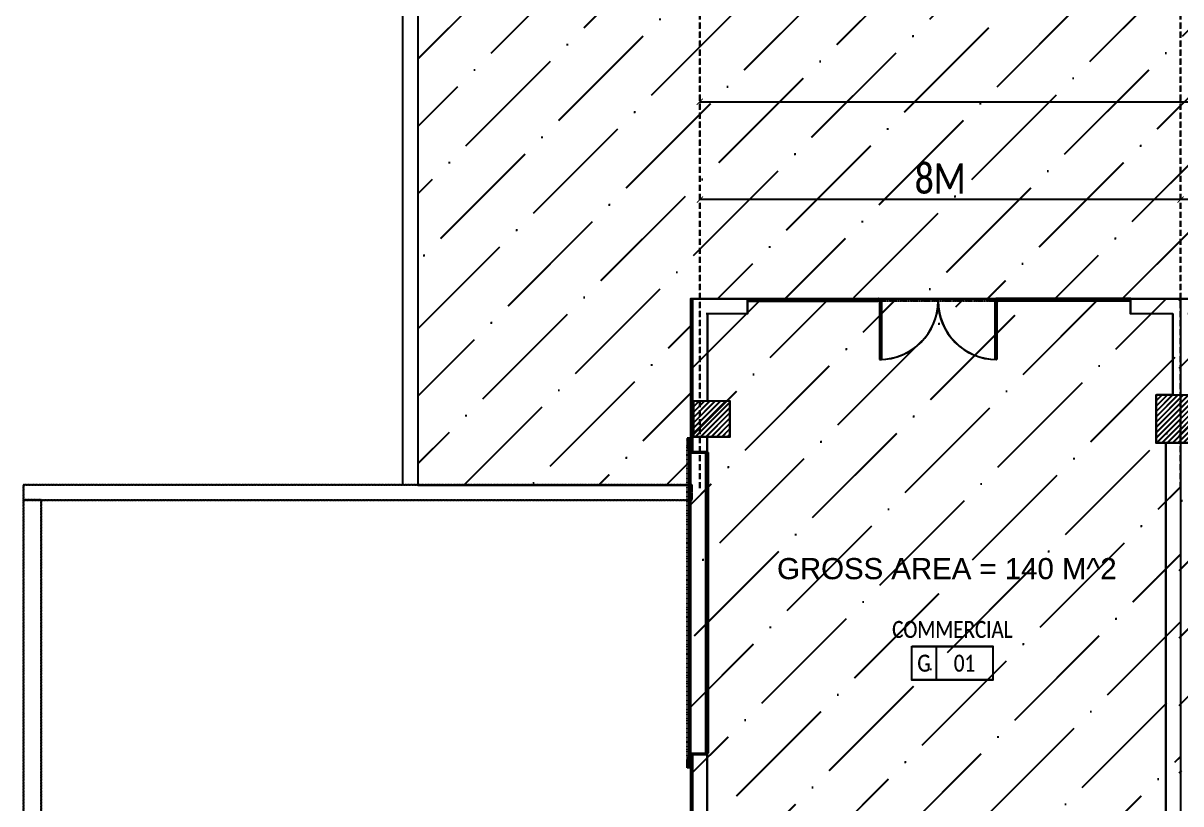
# Model space of a CAD drawing. Header units: inches. Extents: x 4821 to 127877, y 58012 to 433683.
# Drawn here: x 26767 to 46034, y 233454 to 246447 of the extents above; entities that cross this region are included whole.
import ezdxf
from ezdxf.enums import TextEntityAlignment as Align

# ---------------------------------------------------------------- set-up
doc = ezdxf.new("R2010")
doc.units = ezdxf.units.IN
doc.header["$MEASUREMENT"] = 0
for name, pattern in [('01-xa-b02-ground floor plan-h$0$HIDDENX2', [0.75, 0.5, -0.25]), ('104-TYPICAL FLOOR$0$HIDDEN', [0.375, 0.25, -0.125]), ('A-001 Layout$0$HIDDEN', [0.375, 0.25, -0.125]), ('DLINE', [0.55, 0.3, -0.25])]:
    doc.linetypes.add(name, pattern=pattern)
for name, color, linetype in [('A-001 Layout$0$A-FLOR-OVHD', 8, 'A-001 Layout$0$HIDDEN'), ('A-001 Layout$0$A-GLAZ', 142, 'Continuous'), ('A-001 Layout$0$A-LIN-10', 8, 'Continuous'), ('A-ANNO-DIMS', 90, 'Continuous'), ('A-ANNO-ROOM', 130, 'Continuous'), ('A-ANNO-SYMB', 130, 'Continuous'), ('A-COLS-TONE', 252, 'Continuous'), ('A-FLOR-OVHD', 21, 'DLINE'), ('A-LIN-10', 8, 'Continuous'), ('A-LIN-30', 40, 'Continuous'), ('A-WAL-CMU', 7, 'Continuous'), ('A-WALL', 53, 'Continuous'), ('COL GROUND$0$Cloums$0$A-COL-HAT', 8, 'Continuous'), ('COL GROUND$0$Cloums$0$A-COL-RFC', 210, 'Continuous')]:
    doc.layers.add(name, color=color, linetype=linetype)
doc.styles.get("Standard").update_dxf_attribs({"font": 'arial.ttf'})
doc.styles.add('T25-100', font='calibri.ttf', dxfattribs={"width": 0.8, "height": 250})
doc.styles.add('T25-200', font='calibri.ttf', dxfattribs={"width": 0.8, "height": 500})
doc.styles.add('T25-25', font='calibri.ttf', dxfattribs={"width": 0.8, "height": 62.5})
doc.dimstyles.new('D100', dxfattribs={"dimtxt": 250, "dimasz": 100, "dimexe": 0.18, "dimexo": 0.0625, "dimgap": 90, "dimtad": 1, "dimdec": 0, "dimrnd": 5, "dimzin": 9, "dimdsep": 46, "dimtxsty": 'T25-100', "dimblk": 'ARCHTICK', "dimcen": 90, "dimse1": 1, "dimse2": 1, "dimclrd": 256, "dimclre": 90, "dimclrt": 7, "dimazin": 0, "dimtfac": 200, "dimtdec": 0, "dimtofl": 0, "dimtmove": 2, "dimatfit": 3, "dimldrblk": 'DOT', "dimfxl": 1, "dimtolj": 1, "dimarcsym": 0})
pattern_1 = [(45, (-66684.064, -49806.79), (-44.19417, 44.19417), [])]

# ---------------------------------------------------------------- blocks, each defined once
blk = doc.blocks.new('A-001 Layout$0$A$C350C273A')
for p, q in [((-1578.5, -0.48), (-1578.5, 778.02)), ((-1578.5, 778.02), (-1556.5, 778.02)), ((-1578.5, -0.48), (-1578.5, 778.02)), ((-1578.5, 778.02), (-1556.5, 778.02)), ((-1556.5, -0.48), (-1556.5, 778.02)), ((-1556.5, -0.48), (-1556.5, 778.02)), ((-43.5, -0.48), (-43.5, 778.02)), ((-21.5, 778.02), (-43.5, 778.02)), ((-43.5, -0.48), (-43.5, 778.02)), ((-21.5, 778.02), (-43.5, 778.02)), ((-21.5, -0.48), (-21.5, 778.02)), ((-21.5, -0.48), (-21.5, 778.02)), ((-1578.5, 720.82), (-1556.5, 720.82)), ((-1578.5, 720.82), (-1556.5, 720.82)), ((-21.5, 720.82), (-43.5, 720.82)), ((-21.5, 720.82), (-43.5, 720.82)), ((-1578.5, 43.52), (-1556.5, 43.52)), ((-1578.5, 43.52), (-1556.5, 43.52)), ((-21.5, 43.52), (-43.5, 43.52)), ((-21.5, 43.52), (-43.5, 43.52)), ((-1595, -0.48), (-1600, -0.48)), ((-1595, -0.48), (-1600, -0.48)), ((-1595, -30.48), (-1600, -30.48)), ((-1595, -30.48), (-1600, -30.48)), ((-1578.5, -0.48), (-1595, -0.48)), ((-1595, -0.48), (-1595, -30.48)), ((-1578.5, -0.48), (-1595, -0.48)), ((-1595, -0.48), (-1595, -30.48)), ((-1595, -30.48), (-1567.5, -30.48)), ((-1578.5, -0.48), (-1556.5, -0.48)), ((-1578.5, -0.48), (-1556.5, -0.48)), ((-1578.5, -22.48), (-1578.5, -0.48)), ((-1578.5, -22.48), (-1578.5, -0.48)), ((-1567.5, -22.48), (-1578.5, -22.48)), ((-1567.5, -22.48), (-1578.5, -22.48)), ((-1567.5, -30.48), (-1567.5, -22.48)), ((-1567.5, -30.48), (-1567.5, -22.48)), ((-21.5, -0.48), (-43.5, -0.48)), ((-21.5, -0.48), (-43.5, -0.48)), ((-32.5, -30.48), (-32.5, -22.48)), ((-32.5, -22.48), (-21.5, -22.48)), ((-32.5, -30.48), (-32.5, -22.48)), ((-32.5, -22.48), (-21.5, -22.48)), ((-5, -30.48), (-32.5, -30.48)), ((-21.5, -0.48), (-5, -0.48)), ((-21.5, -22.48), (-21.5, -0.48)), ((-21.5, -0.48), (-5, -0.48)), ((-21.5, -22.48), (-21.5, -0.48)), ((-5, -0.48), (-5, -30.48)), ((-5, -0.48), (0, -0.48)), ((-5, -0.48), (-5, -30.48)), ((-5, -0.48), (0, -0.48)), ((-5, -30.48), (0, -30.48)), ((-5, -30.48), (0, -30.48))]:
    blk.add_line(p, q)
for centre, start, end in [((-1578.5, -0.48), 0, 90), ((-21.5, -0.48), 90, 180)]:
    blk.add_arc(centre, 778.5, start, end)
blk = doc.blocks.new('COL GROUND')
at = {"layer": 'COL GROUND$0$Cloums$0$A-COL-HAT'}
h = blk.add_hatch(dxfattribs=at)
h.set_pattern_fill('ANSI31', color=256, scale=500)
h.set_pattern_definition(pattern_1)
h.paths.add_polyline_path([(-45247, -9400), (-45247, -8600), (-44447, -8600), (-44447, -9400)])
h = blk.add_hatch(dxfattribs=at)
h.set_pattern_fill('ANSI31', color=256, scale=500)
h.set_pattern_definition(pattern_1)
h.paths.add_polyline_path([(-52348, -9300), (-52948, -9300), (-52948, -8700), (-52348, -8700)])
at = {"layer": 'COL GROUND$0$Cloums$0$A-COL-RFC', "linetype": 'Continuous', "elevation": 0}
for points in [[(-44447, -9400), (-45247, -9400), (-45247, -8600), (-44447, -8600)], [(-52348, -9300), (-52948, -9300), (-52948, -8700), (-52348, -8700)]]:
    blk.add_lwpolyline(points, close=True, dxfattribs=at)
blk = doc.blocks.new('BBB')
at = {"layer": 'A-WAL-CMU'}
for points in [[(1147026, -1602706), (1147946, -1602706), (1147946, -1602956), (1147261, -1602956)], [(1155026, -1602956), (1154326, -1602956), (1154326, -1602706), (1155946, -1602706), (1155946, -1602956), (1155276, -1602956)]]:
    blk.add_lwpolyline(points, dxfattribs=at)
blk = doc.blocks.new('*U9')
blk.add_lwpolyline([(-600, 250), (600, 250), (600, -250), (-600, -250)], close=True)
blk.add_lwpolyline([(-240, 250), (-240, -250)])
at = {"style": 'T25-25', "width": 0.8}
for tag, p in [('Room_Name', (0, 500)), ('FLOOR-LEVEL', (-420, 0)), ('ROOM_ID', (180, 0))]:
    blk.add_attdef(tag, text='', height=250, dxfattribs=at).set_placement(p, align=Align.MIDDLE_CENTER)
blk = doc.blocks.new('_ArchTick')
at = {"color": 0, "linetype": 'ByBlock', "const_width": 0.15}
blk.add_lwpolyline([(-0.5, -0.5), (0.5, 0.5)], dxfattribs=at)
blk = doc.blocks.new('*D153')
at = {"layer": 'A-ANNO-DIMS', "lineweight": -2, "transparency": 16777216}
blk.add_line((54032, 243514), (46032, 243514), dxfattribs=at)
at = {"layer": 'Defpoints', "color": 0, "transparency": 16777216}
for p in [(46032, 243514), (46032, 242403), (54032, 242403)]:
    blk.add_point(p, dxfattribs=at)
at = {"layer": 'A-ANNO-DIMS', "lineweight": -2, "transparency": 16777216, "xscale": 100, "yscale": 100, "zscale": 100, "rotation": 180}
blk.add_blockref('_ArchTick', (46032, 243514), dxfattribs=at)
at = {"layer": 'A-ANNO-DIMS', "lineweight": -2, "transparency": 16777216, "xscale": 100, "yscale": 100, "zscale": 100}
blk.add_blockref('_ArchTick', (54032, 243514), dxfattribs=at)
at = {"layer": 'A-ANNO-DIMS', "color": 7, "transparency": 16777216, "insert": (50032, 243861), "char_height": 500, "attachment_point": 5, "style": 'T25-200'}
blk.add_mtext('\\A1;8M', dxfattribs=at)
blk = doc.blocks.new('_Dot')
at = {"lineweight": -2}
blk.add_line((-0.5, 0), (-1, 0), dxfattribs=at)
at = {"const_width": 0.5}
blk.add_lwpolyline([(-0.25, 0, 1), (0.25, 0, 1)], format="xyb", close=True, dxfattribs=at)
blk = doc.blocks.new('*D154')
at = {"layer": 'A-ANNO-DIMS', "lineweight": -2, "transparency": 16777216}
blk.add_line((46032, 243514), (38032, 243514), dxfattribs=at)
at = {"layer": 'Defpoints', "color": 0, "transparency": 16777216}
for p in [(38032, 243514), (38032, 242403), (46032, 242403)]:
    blk.add_point(p, dxfattribs=at)
at = {"layer": 'A-ANNO-DIMS', "lineweight": -2, "transparency": 16777216, "xscale": 100, "yscale": 100, "zscale": 100, "rotation": 180}
blk.add_blockref('_ArchTick', (38032, 243514), dxfattribs=at)
at = {"layer": 'A-ANNO-DIMS', "lineweight": -2, "transparency": 16777216, "xscale": 100, "yscale": 100, "zscale": 100}
blk.add_blockref('_ArchTick', (46032, 243514), dxfattribs=at)
at = {"layer": 'A-ANNO-DIMS', "color": 7, "transparency": 16777216, "insert": (42032, 243861), "char_height": 500, "attachment_point": 5, "style": 'T25-200'}
blk.add_mtext('\\A1;8M', dxfattribs=at)
blk = doc.blocks.new('*D182')
at = {"layer": 'A-ANNO-DIMS', "lineweight": -2, "transparency": 16777216}
blk.add_line((38028, 245140), (86028, 245140), dxfattribs=at)
at = {"layer": 'Defpoints', "color": 0, "transparency": 16777216}
for p in [(86028, 245140), (38028, 241862), (86028, 241862)]:
    blk.add_point(p, dxfattribs=at)
at = {"layer": 'A-ANNO-DIMS', "lineweight": -2, "transparency": 16777216, "xscale": 100, "yscale": 100, "zscale": 100, "rotation": 180}
blk.add_blockref('_ArchTick', (38028, 245140), dxfattribs=at)
at = {"layer": 'A-ANNO-DIMS', "lineweight": -2, "transparency": 16777216, "xscale": 100, "yscale": 100, "zscale": 100}
blk.add_blockref('_ArchTick', (86028, 245140), dxfattribs=at)
at = {"layer": 'A-ANNO-DIMS', "color": 7, "transparency": 16777216, "insert": (62028, 245486), "char_height": 500, "attachment_point": 5, "style": 'T25-200'}
blk.add_mtext('\\A1;48 M ', dxfattribs=at)
blk = doc.blocks.new('*D337')
at = {"layer": 'A-ANNO-DIMS', "lineweight": -2, "transparency": 16777216}
blk.add_line((54028, 243511), (46029, 243511), dxfattribs=at)
at = {"layer": 'Defpoints', "color": 0, "transparency": 16777216}
for p in [(46029, 243511), (46029, 242400), (54028, 242400)]:
    blk.add_point(p, dxfattribs=at)
at = {"layer": 'A-ANNO-DIMS', "lineweight": -2, "transparency": 16777216, "xscale": 100, "yscale": 100, "zscale": 100, "rotation": 180}
blk.add_blockref('_ArchTick', (46029, 243511), dxfattribs=at)
at = {"layer": 'A-ANNO-DIMS', "lineweight": -2, "transparency": 16777216, "xscale": 100, "yscale": 100, "zscale": 100}
blk.add_blockref('_ArchTick', (54028, 243511), dxfattribs=at)
at = {"layer": 'A-ANNO-DIMS', "color": 7, "transparency": 16777216, "insert": (50029, 243858), "char_height": 500, "attachment_point": 5, "style": 'T25-200'}
blk.add_mtext('\\A1;8M', dxfattribs=at)
blk = doc.blocks.new('*D338')
at = {"layer": 'A-ANNO-DIMS', "lineweight": -2, "transparency": 16777216}
blk.add_line((46028, 243511), (38029, 243511), dxfattribs=at)
at = {"layer": 'Defpoints', "color": 0, "transparency": 16777216}
for p in [(38029, 243511), (38029, 242400), (46028, 242400)]:
    blk.add_point(p, dxfattribs=at)
at = {"layer": 'A-ANNO-DIMS', "lineweight": -2, "transparency": 16777216, "xscale": 100, "yscale": 100, "zscale": 100, "rotation": 180}
blk.add_blockref('_ArchTick', (38029, 243511), dxfattribs=at)
at = {"layer": 'A-ANNO-DIMS', "lineweight": -2, "transparency": 16777216, "xscale": 100, "yscale": 100, "zscale": 100}
blk.add_blockref('_ArchTick', (46028, 243511), dxfattribs=at)
at = {"layer": 'A-ANNO-DIMS', "color": 7, "transparency": 16777216, "insert": (42029, 243858), "char_height": 500, "attachment_point": 5, "style": 'T25-200'}
blk.add_mtext('\\A1;8M', dxfattribs=at)
blk = doc.blocks.new('*D375')
at = {"layer": 'A-ANNO-DIMS', "lineweight": -2, "transparency": 16777216}
blk.add_line((38025, 245137), (86025, 245137), dxfattribs=at)
at = {"layer": 'Defpoints', "color": 0, "transparency": 16777216}
for p in [(86025, 245137), (38025, 241859), (86025, 241859)]:
    blk.add_point(p, dxfattribs=at)
at = {"layer": 'A-ANNO-DIMS', "lineweight": -2, "transparency": 16777216, "xscale": 100, "yscale": 100, "zscale": 100, "rotation": 180}
blk.add_blockref('_ArchTick', (38025, 245137), dxfattribs=at)
at = {"layer": 'A-ANNO-DIMS', "lineweight": -2, "transparency": 16777216, "xscale": 100, "yscale": 100, "zscale": 100}
blk.add_blockref('_ArchTick', (86025, 245137), dxfattribs=at)
at = {"layer": 'A-ANNO-DIMS', "color": 7, "transparency": 16777216, "insert": (62025, 245483), "char_height": 500, "attachment_point": 5, "style": 'T25-200'}
blk.add_mtext('\\A1;48 M ', dxfattribs=at)

msp = doc.modelspace()

# ---------------------------------------------------------------- hatches: boundary and pattern name
at = {"layer": 'A-LIN-10'}
h = msp.add_hatch(dxfattribs=at)
h.set_pattern_fill('ANSI33', color=256, scale=3, angle=360)
h.set_pattern_definition([(45, (539473.17, -950756.633), (-13.47038418, 13.47038418), []), (45, (539486.641, -950756.633), (-13.47038418, 13.47038418), [9.525, -4.7625])])
h.paths.add_polyline_path([(37876.9, 239296.8), (37876.9, 239536.9), (37816.9, 239536.9), (37816.9, 239516.9), (37816.9, 239516.9), (37816.9, 239476.9), (37816.9, 239476.9), (37816.9, 239416.8), (37836.9, 239416.8), (37836.9, 239396.9), (37836.9, 239356.9), (37856.9, 239356.9), (37856.9, 239316.8), (37856.9, 239296.8)])
h = msp.add_hatch(dxfattribs=at)
h.set_pattern_fill('ANSI33', color=256, scale=3, angle=360)
h.set_pattern_definition([(45, (539476.57, -950753.65), (-13.47038418, 13.47038418), []), (45, (539490.04, -950753.65), (-13.47038418, 13.47038418), [9.525, -4.7625])])
h.paths.add_polyline_path([(37880.3, 239299.8), (37880.3, 239539.9), (37820.3, 239539.9), (37820.3, 239519.8), (37820.3, 239519.8), (37820.3, 239479.8), (37820.3, 239479.8), (37820.3, 239419.8), (37840.3, 239419.8), (37840.3, 239399.8), (37840.3, 239359.8), (37860.3, 239359.8), (37860.3, 239319.8), (37860.3, 239299.8)])
h = msp.add_hatch(dxfattribs=at)
h.set_pattern_fill('ANSI33', color=256, scale=3, angle=360)
h.set_pattern_definition([(45, (539473.17, -954010.393), (-13.47038418, 13.47038418), []), (45, (539486.641, -954010.393), (-13.47038418, 13.47038418), [9.525, -4.7625])])
h.paths.add_polyline_path([(37876.9, 234296), (37876.9, 234056), (37816.9, 234056), (37816.9, 234076), (37816.9, 234076), (37816.9, 234116), (37816.9, 234116), (37816.9, 234176), (37836.9, 234176), (37836.9, 234196), (37836.9, 234236), (37856.9, 234236), (37856.9, 234276), (37856.9, 234296)])
h = msp.add_hatch(dxfattribs=at)
h.set_pattern_fill('ANSI33', color=256, scale=3, angle=360)
h.set_pattern_definition([(45, (539476.57, -954007.41), (-13.47038418, 13.47038418), []), (45, (539490.04, -954007.41), (-13.47038418, 13.47038418), [9.525, -4.7625])])
h.paths.add_polyline_path([(37880.3, 234299), (37880.3, 234058.9), (37820.3, 234058.9), (37820.3, 234079), (37820.3, 234079), (37820.3, 234119), (37820.3, 234119), (37820.3, 234179), (37840.3, 234179), (37840.3, 234199), (37840.3, 234239), (37860.3, 234239), (37860.3, 234279), (37860.3, 234299)])
at = {"layer": 'A-WALL'}
h = msp.add_hatch(dxfattribs=at)
h.set_pattern_fill('ANSI36', color=3, scale=250)
h.set_pattern_definition([(45, (-580871.2, -297636.8), (420.9495, 1543.4815), [1984.375, -396.875, 0, -396.875])])
h.paths.add_polyline_path([(90715.4, 248842.2), (85891, 248842.4), (85891, 251184.2), (38140.1, 251184.2), (38140.1, 248820.2), (33334.5, 248820.2), (33334.5, 238757.7), (37876.9, 238757.7), (37876.9, 241859.3), (86147.9, 241859.3), (86147.4, 238757.7), (90715.4, 238757.7)])
h = msp.add_hatch(dxfattribs=at)
h.set_pattern_fill('ANSI36', color=3, scale=250)
h.set_pattern_definition([(45, (-580867.8, -297633.8), (420.9495, 1543.4815), [1984.375, -396.875, 0, -396.875])])
h.paths.add_polyline_path([(90718.8, 248845.2), (85894.4, 248845.4), (85894.4, 251187.2), (38143.5, 251187.2), (38143.5, 248823.2), (33337.9, 248823.2), (33337.9, 238760.7), (37880.3, 238760.7), (37880.3, 241862.3), (86151.3, 241862.3), (86150.8, 238760.7), (90718.8, 238760.7)])
h = msp.add_hatch(dxfattribs=at)
h.set_pattern_fill('ANSI36', color=1, scale=250)
h.set_pattern_definition([(45, (-580016.05, -269449.1), (420.9495, 1543.4815), [1984.375, -396.875, 0, -396.875])])
h.paths.add_polyline_path([(46026.2, 241859.3), (37877, 241859.3), (37876.8, 232234.3), (40623.9, 232234.3), (40624.1, 226859.7), (46026.2, 226859.7)])
h = msp.add_hatch(dxfattribs=at)
h.set_pattern_fill('ANSI36', color=1, scale=250)
h.set_pattern_definition([(45, (-580012.65, -269446.1), (420.9495, 1543.4815), [1984.375, -396.875, 0, -396.875])])
h.paths.add_polyline_path([(46029.6, 241862.3), (37880.4, 241862.3), (37880.2, 232237.3), (40627.3, 232237.3), (40627.5, 226862.7), (46029.6, 226862.7)])
h = msp.add_hatch(dxfattribs=at)
h.set_pattern_fill('ANSI36', color=1, scale=250)
h.set_pattern_definition([(45, (-580889.3, -269449.1), (420.9495, 1543.4815), [1984.375, -396.875, 0, -396.875])])
h.paths.add_polyline_path([(54204.4, 241860.6), (46008.1, 241858.1), (46008.1, 226860.5), (54204.4, 226863)])
h.paths.add_polyline_path([(62006.8, 241859.3), (54204.5, 241859.3), (54204.5, 226861.7), (62006.8, 226861.7)])
h.paths.add_polyline_path([(69809.2, 241859.3), (62006.8, 241859.3), (62006.8, 226861.7), (69809.2, 226861.8)])
h.paths.add_polyline_path([(78006.8, 241859.3), (69809.2, 241861.8), (69809.2, 226861.8), (69809.2, 226860.6), (78006.9, 226858.1)])
h = msp.add_hatch(dxfattribs=at)
h.set_pattern_fill('ANSI36', color=1, scale=250)
h.set_pattern_definition([(45, (-580885.9, -269446.1), (420.9495, 1543.4815), [1984.375, -396.875, 0, -396.875])])
h.paths.add_polyline_path([(54207.8, 241863.5), (46011.5, 241861.1), (46011.5, 226863.5), (54207.8, 226866)])
h.paths.add_polyline_path([(62010.2, 241862.3), (54207.9, 241862.3), (54207.9, 226864.7), (62010.2, 226864.7)])
h.paths.add_polyline_path([(69812.6, 241862.3), (62010.2, 241862.3), (62010.2, 226864.7), (69812.6, 226864.8)])
h.paths.add_polyline_path([(78010.2, 241862.3), (69812.6, 241864.8), (69812.6, 226864.8), (69812.6, 226863.5), (78010.3, 226861)])

# ---------------------------------------------------------------- linework, layer by layer
at = {"layer": 'A-001 Layout$0$A-FLOR-OVHD'}
for p, q in [((40986.6, 241859.3, 0), (40992.8, 241859.3, 0)), ((40992.8, 241821.8, 0), (40989.3, 241821.8, 0)), ((40990, 241862.3, 0), (40996.2, 241862.3, 0)), ((40996.2, 241824.8, 0), (40992.7, 241824.8, 0)), ((42959.7, 241821.8, 0), (41013.4, 241821.8, 0)), ((42963.1, 241824.8, 0), (41016.8, 241824.8, 0)), ((41027.2, 241859.3, 0), (42945.9, 241859.3, 0)), ((41030.6, 241862.3, 0), (42949.3, 241862.3, 0))]:
    msp.add_line(p, q, dxfattribs=at)
at = {"layer": 'A-001 Layout$0$A-GLAZ'}
for p, q in [((38818.4, 241859.3, 0), (40989.7, 241859.3, 0)), ((38818.4, 241847.3, 0), (40989.7, 241847.3, 0)), ((38818.4, 241821.8, 0), (40989.7, 241821.8, 0)), ((38821.8, 241862.3, 0), (40993.1, 241862.3, 0)), ((38821.8, 241850.3, 0), (40993.1, 241850.3, 0)), ((38821.8, 241824.8, 0), (40993.1, 241824.8, 0)), ((45198.4, 241847.3, 0), (42980.3, 241847.3, 0)), ((45201.8, 241850.3, 0), (42983.7, 241850.3, 0)), ((45198.4, 241859.3, 0), (42986.6, 241859.3, 0)), ((45198.4, 241821.8, 0), (42986.6, 241821.8, 0)), ((45201.8, 241862.3, 0), (42990, 241862.3, 0)), ((45201.8, 241824.8, 0), (42990, 241824.8, 0)), ((38130.8, 234296.8), (38130.8, 239296.8, 0)), ((38134.2, 234299.8), (38134.2, 239299.8, 0)), ((38142.8, 234296.8), (38142.8, 239296.8, 0)), ((38146.2, 234299.8), (38146.2, 239299.8, 0)), ((38168.3, 234296.8), (38168.3, 239296.8, 0)), ((38171.7, 234299.8), (38171.7, 239299.8, 0))]:
    msp.add_line(p, q, dxfattribs=at)
at = {"layer": 'A-001 Layout$0$A-LIN-10'}
for p, q in [((37878.1, 239296.8, 0), (38168.3, 239296.8, 0)), ((37881.5, 239299.8, 0), (38171.7, 239299.8, 0)), ((37878.2, 234296.8), (38168.3, 234296.8)), ((37881.6, 234299.8), (38171.7, 234299.8))]:
    msp.add_line(p, q, dxfattribs=at)
at = {"layer": 'A-COLS-TONE', "linetype": '01-xa-b02-ground floor plan-h$0$HIDDENX2', "ltscale": 200}
for p, q in [((38030.9, 238705.5), (38030.9, 252825.8)), ((38034.3, 238708.4), (38034.3, 252828.8)), ((46028.4, 238705.5), (46028.4, 252825.8)), ((46031.8, 238708.4), (46031.8, 252828.8))]:
    msp.add_line(p, q, dxfattribs=at)
at = {"layer": 'A-FLOR-OVHD', "ltscale": 0.4, "elevation": 0}
for points in [[(33085.1, 251434.2), (33334.5, 251434.2), (33334.5, 238757.7), (33085.1, 238757.7)], [(33088.5, 251437.2), (33337.9, 251437.2), (33337.9, 238760.7), (33088.5, 238760.7)], [(26766.9, 238509.3), (37900.6, 238509.3), (37900.6, 238757.7), (26766.9, 238757.7)], [(26770.3, 238512.2), (37904, 238512.2), (37904, 238760.7), (26770.3, 238760.7)], [(26766.9, 222160), (27066.9, 222160), (27066.9, 238509.2), (26766.9, 238509.2)], [(26770.3, 222163), (27070.3, 222163), (27070.3, 238512.2), (26770.3, 238512.2)]]:
    msp.add_lwpolyline(points, close=True, dxfattribs=at)
at = {"layer": 'A-LIN-10', "linetype": '104-TYPICAL FLOOR$0$HIDDEN', "ltscale": 0.4}
for p, q in [((37816.9, 234176), (37816.7, 239416.8, 0)), ((37820.3, 234179), (37820.1, 239419.8, 0)), ((37836.9, 234236), (37836.9, 239356.8, 0)), ((37840.3, 234239), (37840.3, 239359.8, 0)), ((37856.9, 239296.8, 0), (37856.9, 234296)), ((37860.3, 239299.8, 0), (37860.3, 234299))]:
    msp.add_line(p, q, dxfattribs=at)
at = {"layer": 'A-LIN-10'}
for points in [[(37876.9, 234296), (37876.9, 239297.6)], [(37880.3, 234299), (37880.3, 239300.6)]]:
    msp.add_lwpolyline(points, dxfattribs=at)
at = {"layer": 'A-LIN-30', "elevation": 0}
for points in [[(37816.9, 239536.9), (37816.9, 239416.8), (37836.9, 239416.8), (37836.9, 239356.8), (37856.9, 239356.8), (37856.9, 239296.8), (37876.9, 239296.8), (37876.9, 239536.9), (37816.9, 239536.9)], [(37820.3, 239539.9), (37820.3, 239419.8), (37840.3, 239419.8), (37840.3, 239359.8), (37860.3, 239359.8), (37860.3, 239299.8), (37880.3, 239299.8), (37880.3, 239539.9), (37820.3, 239539.9)]]:
    msp.add_lwpolyline(points, dxfattribs=at)
at = {"layer": 'A-LIN-30'}
for points in [[(37816.9, 234056), (37816.9, 234176), (37836.9, 234176), (37836.9, 234236), (37856.9, 234236), (37856.9, 234296), (37876.9, 234296), (37876.9, 234056), (37816.9, 234056)], [(37820.3, 234058.9), (37820.3, 234179), (37840.3, 234179), (37840.3, 234239), (37860.3, 234239), (37860.3, 234299), (37880.3, 234299), (37880.3, 234058.9), (37820.3, 234058.9)]]:
    msp.add_lwpolyline(points, dxfattribs=at)
at = {"layer": 'A-WAL-CMU'}
for p, q in [((37901.4, 241859.3), (37901.9, 239316.8)), ((37904.8, 241862.3), (37905.3, 239319.8)), ((45901.5, 240261.1), (45901.5, 241609.4)), ((45904.9, 240264.1), (45904.9, 241612.4)), ((45627.7, 240261.1), (45901.5, 240261.1)), ((45631.1, 240264.1), (45904.9, 240264.1)), ((37901.9, 239316.8, 0), (38147.7, 239316.8, 0)), ((37905.3, 239319.8, 0), (38151.1, 239319.8, 0)), ((37902.7, 234276.8), (37903, 232234.2)), ((37906.1, 234279.8), (37906.4, 232237.2))]:
    msp.add_line(p, q, dxfattribs=at)
for points in [[(38151.5, 241609.3), (38151.5, 240159.3), (38527.2, 240159.3), (38527.2, 239559.3), (38147.7, 239559.3), (38147.7, 239316.8)], [(38154.9, 241612.3), (38154.9, 240162.2), (38530.6, 240162.2), (38530.6, 239562.2), (38151.1, 239562.2), (38151.1, 239319.8)], [(45787, 239459.3), (45627.7, 239459.3), (45625.4, 240259.3)], [(45790.4, 239462.2), (45631.1, 239462.2), (45628.8, 240262.2)], [(45787, 231259.3), (45787, 239459.3)], [(45790.4, 231262.2), (45790.4, 239462.2)], [(37902.7, 234276.8), (38147.7, 234276.8), (38147.7, 232236.5)], [(37906.1, 234279.8), (38151.1, 234279.8), (38151.1, 232239.5)]]:
    msp.add_lwpolyline(points, dxfattribs=at)
at = {"layer": 'A-WALL', "color": 1, "elevation": 0}
for points in [[(33334.5, 238757.7), (37876.9, 238757.7), (37876.9, 241859.3), (86147.9, 241859.3), (86147.4, 238757.7), (90715.4, 238757.7), (90715.4, 248842.2), (85891, 248842.4), (85891, 251184.2), (38140.1, 251184.2), (38140.1, 248820.2), (33334.5, 248820.2), (33334.5, 238757.7)], [(33334.5, 238757.7), (37876.9, 238757.7), (37876.9, 241859.3), (86147.9, 241859.3), (86147.4, 238757.7), (90715.4, 238757.7), (90715.4, 248842.2), (85891, 248842.4), (85891, 251184.2), (38140.1, 251184.2), (38140.1, 248820.2), (33334.5, 248820.2), (33334.5, 238757.7)], [(33337.9, 238760.7), (37880.3, 238760.7), (37880.3, 241862.3), (86151.3, 241862.3), (86150.8, 238760.7), (90718.8, 238760.7), (90718.8, 248845.2), (85894.4, 248845.4), (85894.4, 251187.2), (38143.5, 251187.2), (38143.5, 248823.2), (33337.9, 248823.2), (33337.9, 238760.7)], [(33337.9, 238760.7), (37880.3, 238760.7), (37880.3, 241862.3), (86151.3, 241862.3), (86150.8, 238760.7), (90718.8, 238760.7), (90718.8, 248845.2), (85894.4, 248845.4), (85894.4, 251187.2), (38143.5, 251187.2), (38143.5, 248823.2), (33337.9, 248823.2), (33337.9, 238760.7)]]:
    msp.add_lwpolyline(points, dxfattribs=at)
at = {"layer": 'A-WALL', "color": 1}
for points in [[(46026.2, 226859.7), (40624.1, 226859.7), (40623.9, 232234.3), (37876.8, 232234.3), (37877, 241859.3), (46026.2, 241859.3), (46026.2, 226859.7)], [(46026.2, 226859.7), (40624.1, 226859.7), (40623.9, 232234.3), (37876.8, 232234.3), (37877, 241859.3), (46026.2, 241859.3), (46026.2, 226859.7)], [(46029.6, 226862.7), (40627.5, 226862.7), (40627.3, 232237.3), (37880.2, 232237.3), (37880.4, 241862.3), (46029.6, 241862.3), (46029.6, 226862.7)], [(46029.6, 226862.7), (40627.5, 226862.7), (40627.3, 232237.3), (37880.2, 232237.3), (37880.4, 241862.3), (46029.6, 241862.3), (46029.6, 226862.7)], [(46026.2, 226860.5), (54222.6, 226863), (54222.6, 241860.6), (46026.2, 241858.1), (46026.2, 226860.5)], [(46026.2, 226860.5), (54222.6, 226863), (54222.6, 241860.6), (46026.2, 241858.1), (46026.2, 226860.5)], [(46029.6, 226863.5), (54226, 226866), (54226, 241863.5), (46029.6, 241861), (46029.6, 226863.5)], [(46029.6, 226863.5), (54226, 226866), (54226, 241863.5), (46029.6, 241861), (46029.6, 226863.5)]]:
    msp.add_lwpolyline(points, dxfattribs=at)

# ---------------------------------------------------------------- block references
at = {"layer": 'A-001 Layout$0$A-GLAZ', "xscale": 1.250000000000181, "yscale": 1.250000000000181, "zscale": 1.250000000000181, "rotation": 180}
for p in [(40992.8, 241821.2, 0), (40996.2, 241824.2, 0)]:
    msp.add_blockref('A-001 Layout$0$A$C350C273A', p, dxfattribs=at)
at = {"layer": 'A-ANNO-ROOM', "xscale": 1.1232, "yscale": 1.1232, "zscale": 1.1232}
for p in [(42229.9, 235793.7), (42233.3, 235796.7)]:
    msp.add_blockref('*U9', p, dxfattribs=at).add_auto_attribs({'ROOM_ID': '01', 'Room_Name': 'COMMERCIAL', 'FLOOR-LEVEL': 'G'})
at = {"layer": 'A-WAL-CMU'}
for name, p in [('BBB', (-1109127.9, 1844565)), ('BBB', (-1109124.5, 1844568)), ('COL GROUND', (90871.7, 248859.3, 0)), ('COL GROUND', (90875.1, 248862.2, 0))]:
    msp.add_blockref(name, p, dxfattribs=at)

# ---------------------------------------------------------------- texts
at = {"layer": 'A-ANNO-SYMB'}
for p in [(39312.9, 237192.5, 0), (39316.3, 237195.4, 0)]:
    msp.add_text('GROSS AREA = 140 M^ 2', height=350, dxfattribs=at).set_placement(p)

# ---------------------------------------------------------------- dimensions: what is measured, and where the dimension line sits
at = {"layer": 'A-ANNO-DIMS'}
for base, p1, p2, text, picture, middle in [((86024.7, 245136.6), (38024.9, 241859.3), (86024.7, 241859.3), '48 M ', '*D375', (62024.8, 245482.7)), ((86028.1, 245139.6), (38028.3, 241862.3), (86028.1, 241862.3), '48 M ', '*D182', (62028.2, 245485.7)), ((38028.6, 243511.4), (46028.4, 242400.4), (38028.6, 242400.4), '8M', '*D338', (42028.5, 243857.6)), ((38032, 243514.4), (46031.8, 242403.3), (38032, 242403.3), '8M', '*D154', (42031.9, 243860.6)), ((46028.6, 243511.4), (54028.4, 242400.4), (46028.6, 242400.4), '8M', '*D337', (50028.5, 243857.6)), ((46032, 243514.4), (54031.8, 242403.3), (46032, 242403.3), '8M', '*D153', (50031.9, 243860.6))]:
    dim = msp.add_linear_dim(base=base, p1=p1, p2=p2, text=text, dimstyle='D100', override={"dimtxt": 1000, "dimtxsty": 'T25-200'}, dxfattribs=at)
    dim.commit()
    dim.dimension.update_dxf_attribs({"geometry": picture, "text_midpoint": middle})

doc.saveas('drawing.dxf')
